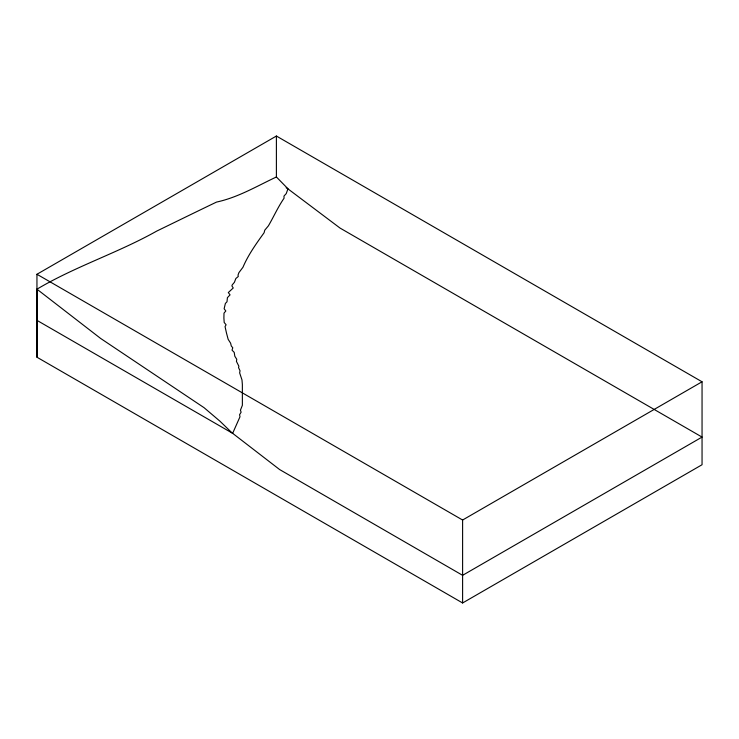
<?xml version="1.0" encoding="UTF-8"?>
<svg xmlns="http://www.w3.org/2000/svg" width="739" height="739" viewBox="0 0 739 739"><rect width="100%" height="100%" fill="white"/><g stroke="black" fill="none" stroke-linecap="round" stroke-linejoin="round"><path stroke-width="1.11" d="M36.95 357.214L36.95 274.271L276.395 136.031L702.05 381.786L702.05 464.729L462.605 602.969L36.95 357.214L36.95 289.18C75.184 266.456 118.037 252.84 156.668 231.122C176.621 221.423 196.528 211.677 216.527 202.08C237.995 197.452 256.756 186.219 276.395 176.972L288.312 189.138L340.042 228.074L702.05 437.082L462.605 575.321L279.638 469.561L231.898 432.749L219.973 421.212L204.056 407.679L100.606 338.425L36.95 289.18M36.95 274.271L462.605 520.025L702.05 381.786M286.178 187.761L287.97 188.796L286.233 193.6L283.97 196.112L284.062 198.209C278.021 206.966 273.652 216.86 268.414 225.829L264.756 230.189L264.1 232.739C256.322 243.537 248.138 254.983 242.955 267.269L238.909 272.645L238.004 275.148L238.309 276.46L235.843 278.511L234.42 282.298L232.295 284.811L231.889 285.91L233.247 287.979L228.305 292.561L230.051 294.87L227.409 297.66L226.993 301.78L225.377 303.443L224.139 308.763L225.82 310.99L224 313.142L223.899 318.056L224.194 322.472L226.106 324.791L225.053 326.601L226.476 333.003L228.157 339.33L230.623 343.192L231.289 345.991L232.803 347.783L232.009 350.12L234.217 352.383L234.826 356.253L236.766 359.293L236.434 361.389L238.854 366.174L238.549 367.625L240.027 370.784L239.639 372.862L241.995 379.975L242.364 384.576L242.374 405.286L240.434 410.182L241.117 412.196L239.575 414.699L239.981 416.787L232.646 433.331L36.95 320.356M462.605 520.025L462.605 602.969M276.395 136.031L276.395 177.508"/></g></svg>
